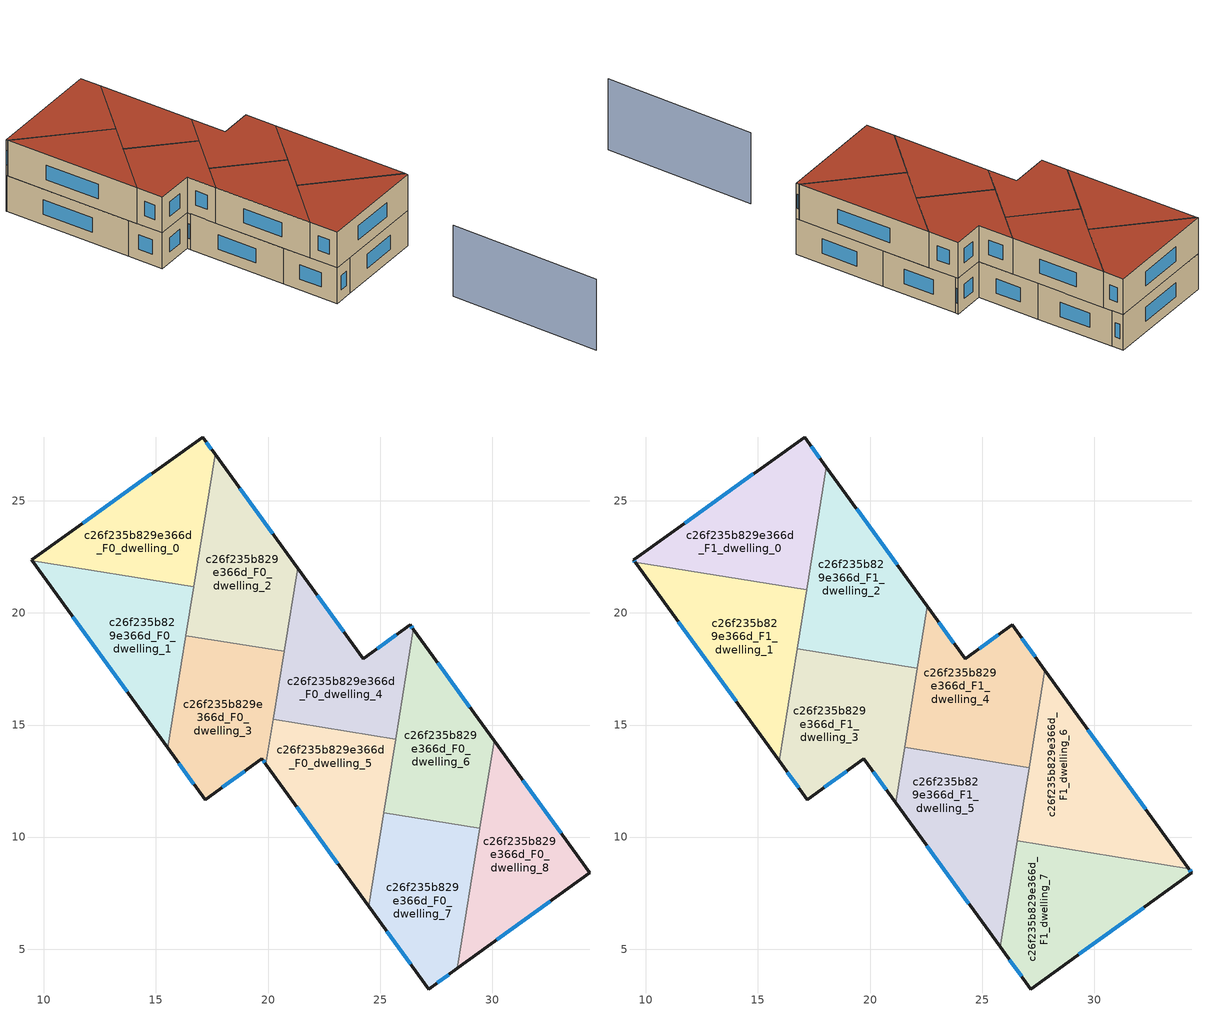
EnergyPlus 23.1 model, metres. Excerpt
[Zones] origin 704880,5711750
c26f235b829e366d_F0_dwelling_0
 floor ground (EU_floor_Construction): 17.08,27.85 17.64,27.08 16.69,21.16 9.48,22.33 9.46,22.36 z0
 wall outside (EU_wall_Construction): 17.64,27.08 17.08,27.85 9.46,22.36 9.48,22.33 z0:3
 wall to c26f235b829e366d_F0_dwelling_1 (EU_wall_Construction): 9.48,22.33 16.69,21.16 z0:3
 wall to c26f235b829e366d_F0_dwelling_2 (EU_wall_Construction): 16.69,21.16 17.64,27.08 z0:3
 window (EU_Window_Construction): 17.48,27.31 17.25,27.62 / 14.8,26.21 11.74,24.01 z0.9:2.1
c26f235b829e366d_F0_dwelling_1
 floor ground (EU_floor_Construction): 16.69,21.16 15.53,13.98 9.48,22.33 z0
 wall outside (EU_wall_Construction): 9.48,22.33 15.53,13.98 z0:3
 wall to c26f235b829e366d_F0_dwelling_3 (EU_wall_Construction): 15.53,13.98 16.34,18.99 z0:3
 wall to c26f235b829e366d_F0_dwelling_2 (EU_wall_Construction): 16.34,18.99 16.69,21.16 z0:3
 window (EU_Window_Construction): 11.29,19.83 13.72,16.48 z0.9:2.1
 ceiling adiabatic (EU_roof_Construction): 15.53,13.98 16.68,21.11 9.53,22.26 9.48,22.33 z3
c26f235b829e366d_F0_dwelling_2
 floor ground (EU_floor_Construction): 17.64,27.08 21.32,22 20.72,18.28 16.33,18.99 z0
 wall outside (EU_wall_Construction): 21.32,22 17.64,27.08 z0:3
 wall to c26f235b829e366d_F0_dwelling_3 (EU_wall_Construction): 16.33,18.99 20.72,18.28 z0:3
 wall to c26f235b829e366d_F0_dwelling_4 (EU_wall_Construction): 20.72,18.28 21.32,22 z0:3
 window (EU_Window_Construction): 20.22,23.52 18.74,25.56 z0.9:2.1
 ceiling adiabatic (EU_roof_Construction): 20.72,18.28 21.32,22 17.64,27.08 18.06,26.51 16.83,18.91 z3
c26f235b829e366d_F0_dwelling_3
 floor ground (EU_floor_Construction): 20.72,18.28 19.9,13.25 19.73,13.49 17.2,11.67 15.53,13.98 16.33,18.99 z0
 wall outside (EU_wall_Construction): 15.53,13.98 17.2,11.67 19.73,13.49 / 19.9,13.25 19.73,13.49 z0:3
 wall to c26f235b829e366d_F0_dwelling_5 (EU_wall_Construction): 19.9,13.25 20.23,15.25 z0:3
 wall to c26f235b829e366d_F0_dwelling_4 (EU_wall_Construction): 20.23,15.25 20.72,18.28 z0:3
 window (EU_Window_Construction): 16.03,13.29 16.7,12.36 / 19.85,13.32 19.78,13.42 / 17.95,12.22 18.97,12.95 z0.9:2.1
c26f235b829e366d_F0_dwelling_4
 floor ground (EU_floor_Construction): 26.34,19.47 26.49,19.26 25.7,14.37 20.23,15.25 21.32,22 24.24,17.96 z0
 wall outside (EU_wall_Construction): 26.49,19.26 26.34,19.47 24.24,17.96 21.32,22 z0:3
 wall to c26f235b829e366d_F0_dwelling_5 (EU_wall_Construction): 20.23,15.25 25.7,14.37 z0:3
 wall to c26f235b829e366d_F0_dwelling_6 (EU_wall_Construction): 25.7,14.37 26.49,19.26 z0:3
 window (EU_Window_Construction): 23.37,19.17 22.19,20.79 / 25.71,19.02 24.87,18.41 / 26.44,19.33 26.38,19.41 z0.9:2.1
c26f235b829e366d_F0_dwelling_5
 floor ground (EU_floor_Construction): 25.7,14.37 24.49,6.92 19.9,13.25 20.23,15.25 z0
 wall outside (EU_wall_Construction): 19.9,13.25 24.49,6.92 z0:3
 wall to c26f235b829e366d_F0_dwelling_7 (EU_wall_Construction): 24.49,6.92 25.17,11.09 z0:3
 wall to c26f235b829e366d_F0_dwelling_6 (EU_wall_Construction): 25.17,11.09 25.7,14.37 z0:3
 window (EU_Window_Construction): 21.28,11.35 23.12,8.81 z0.9:2.1
 ceiling adiabatic (EU_roof_Construction): 24.49,6.92 25.53,13.35 21.54,14 21.14,11.54 z3
c26f235b829e366d_F0_dwelling_6
 floor ground (EU_floor_Construction): 26.49,19.26 30.08,14.3 29.45,10.4 25.17,11.09 z0
 wall outside (EU_wall_Construction): 30.08,14.3 26.49,19.26 z0:3
 wall to c26f235b829e366d_F0_dwelling_7 (EU_wall_Construction): 25.17,11.09 29.45,10.4 z0:3
 wall to c26f235b829e366d_F0_dwelling_8 (EU_wall_Construction): 29.45,10.4 30.08,14.3 z0:3
 window (EU_Window_Construction): 29.01,15.79 27.56,17.78 z0.9:2.1
c26f235b829e366d_F0_dwelling_7
 floor ground (EU_floor_Construction): 29.45,10.4 28.44,4.14 27.17,3.22 24.49,6.92 25.17,11.09 z0
 wall outside (EU_wall_Construction): 24.49,6.92 27.17,3.22 28.44,4.14 z0:3
 wall to c26f235b829e366d_F0_dwelling_8 (EU_wall_Construction): 28.44,4.14 29.45,10.4 z0:3
 window (EU_Window_Construction): 27.55,3.5 28.06,3.87 / 25.29,5.81 26.37,4.33 z0.9:2.1
c26f235b829e366d_F0_dwelling_8
 floor ground (EU_floor_Construction): 30.08,14.3 34.36,8.4 28.44,4.14 z0
 wall outside (EU_wall_Construction): 28.44,4.14 34.36,8.4 30.08,14.3 z0:3
 window (EU_Window_Construction): 33.08,10.17 31.36,12.53 / 30.21,5.42 32.59,7.13 z0.9:2.1
c26f235b829e366d_F1_dwelling_0
 floor to c26f235b829e366d_F0_dwelling_0 (EU_floor_Construction): 17.08,27.85 17.64,27.08 16.69,21.16 9.48,22.33 9.46,22.36 z3
 floor to c26f235b829e366d_F0_dwelling_2 (EU_floor_Construction): 17.64,27.08 18.06,26.51 17.17,21.03 16.68,21.11 z3
 floor to c26f235b829e366d_F0_dwelling_1 (EU_floor_Construction): 16.69,21.16 16.68,21.11 9.53,22.26 9.48,22.33 z3
 wall outside (EU_wall_Construction): 18.06,26.51 17.08,27.85 9.46,22.36 9.53,22.26 z3:6
 wall to c26f235b829e366d_F1_dwelling_1 (EU_wall_Construction): 9.53,22.26 17.17,21.03 z3:6
 wall to c26f235b829e366d_F1_dwelling_2 (EU_wall_Construction): 17.17,21.03 18.06,26.51 z3:6
 window (EU_Window_Construction): 17.77,26.91 17.38,27.45 / 9.48,22.33 9.51,22.29 / 14.8,26.21 11.74,24.01 z3.9:5.1
 roof outside (EU_roof_Construction): 17.17,21.03 18.06,26.51 17.08,27.85 9.46,22.36 9.53,22.26 z6
c26f235b829e366d_F1_dwelling_1
 floor adiabatic (EU_floor_Construction): 16.68,21.11 15.53,13.98 9.53,22.26 z3
 floor to c26f235b829e366d_F0_dwelling_3 (EU_floor_Construction): 16.83,18.91 15.94,13.41 15.53,13.98 16.34,18.99 z3
 floor to c26f235b829e366d_F0_dwelling_2 (EU_floor_Construction): 17.17,21.03 16.83,18.91 16.34,18.99 16.68,21.11 z3
 wall outside (EU_wall_Construction): 9.53,22.26 15.94,13.41 z3:6
 wall to c26f235b829e366d_F1_dwelling_3 (EU_wall_Construction): 15.94,13.41 16.75,18.41 z3:6
 wall to c26f235b829e366d_F1_dwelling_2 (EU_wall_Construction): 16.75,18.41 17.17,21.03 z3:6
 window (EU_Window_Construction): 11.45,19.61 14.02,16.06 z3.9:5.1
 roof outside (EU_roof_Construction): 15.94,13.41 17.17,21.03 9.53,22.26 z6
c26f235b829e366d_F1_dwelling_2
 floor adiabatic (EU_floor_Construction): 18.06,26.51 21.32,22 20.72,18.28 16.83,18.91 z3
 floor to c26f235b829e366d_F0_dwelling_4 (EU_floor_Construction): 21.32,22 22.56,20.29 22.11,17.54 20.63,17.78 z3
 floor to c26f235b829e366d_F0_dwelling_3 (EU_floor_Construction): 20.72,18.28 20.63,17.78 16.75,18.41 16.83,18.91 z3
 wall outside (EU_wall_Construction): 22.56,20.29 18.06,26.51 z3:6
 wall to c26f235b829e366d_F1_dwelling_3 (EU_wall_Construction): 16.75,18.41 22.11,17.54 z3:6
 wall to c26f235b829e366d_F1_dwelling_4 (EU_wall_Construction): 22.11,17.54 22.56,20.29 z3:6
 window (EU_Window_Construction): 21.21,22.15 19.4,24.65 z3.9:5.1
 roof outside (EU_roof_Construction): 22.11,17.54 22.56,20.29 18.06,26.51 16.75,18.41 z6
c26f235b829e366d_F1_dwelling_3
 floor to c26f235b829e366d_F0_dwelling_3 (EU_floor_Construction): 20.63,17.78 19.9,13.25 19.73,13.49 17.2,11.67 15.94,13.41 16.75,18.41 z3
 floor to c26f235b829e366d_F0_dwelling_5 (EU_floor_Construction): 21.71,15.02 21.14,11.54 19.9,13.25 20.23,15.25 z3
 floor to c26f235b829e366d_F0_dwelling_4 (EU_floor_Construction): 22.11,17.54 21.71,15.02 20.23,15.25 20.63,17.78 z3
 wall outside (EU_wall_Construction): 15.94,13.41 17.2,11.67 19.73,13.49 21.14,11.54 z3:6
 wall to c26f235b829e366d_F1_dwelling_5 (EU_wall_Construction): 21.14,11.54 21.54,14 z3:6
 wall to c26f235b829e366d_F1_dwelling_4 (EU_wall_Construction): 21.54,14 22.11,17.54 z3:6
 window (EU_Window_Construction): 16.32,12.89 16.82,12.19 / 20.15,12.91 20.72,12.12 / 17.95,12.22 18.97,12.95 z3.9:5.1
 roof outside (EU_roof_Construction): 21.14,11.54 22.11,17.54 16.75,18.41 15.94,13.41 17.2,11.67 19.73,13.49 z6
c26f235b829e366d_F1_dwelling_4
 floor to c26f235b829e366d_F0_dwelling_4 (EU_floor_Construction): 26.34,19.47 26.49,19.26 25.7,14.37 21.71,15.02 22.56,20.29 24.24,17.96 z3
 floor to c26f235b829e366d_F0_dwelling_6 (EU_floor_Construction): 26.49,19.26 27.8,17.44 27.1,13.1 25.53,13.35 z3
 floor to c26f235b829e366d_F0_dwelling_5 (EU_floor_Construction): 25.7,14.37 25.53,13.35 21.54,14 21.71,15.02 z3
 wall outside (EU_wall_Construction): 27.8,17.45 26.34,19.47 24.24,17.96 22.56,20.29 z3:6
 wall to c26f235b829e366d_F1_dwelling_5 (EU_wall_Construction): 21.54,14 27.1,13.1 z3:6
 wall to c26f235b829e366d_F1_dwelling_6 (EU_wall_Construction): 27.1,13.1 27.8,17.45 z3:6
 window (EU_Window_Construction): 23.74,18.66 23.06,19.59 / 25.71,19.02 24.87,18.41 / 27.36,18.05 26.78,18.86 z3.9:5.1
 roof outside (EU_roof_Construction): 27.1,13.1 27.8,17.45 26.34,19.47 24.24,17.96 22.56,20.29 21.54,14 z6
c26f235b829e366d_F1_dwelling_5
 floor to c26f235b829e366d_F0_dwelling_5 (EU_floor_Construction): 25.53,13.35 24.49,6.92 21.14,11.54 21.54,14 z3
 floor to c26f235b829e366d_F0_dwelling_7 (EU_floor_Construction): 26.74,10.84 25.81,5.1 24.49,6.92 25.17,11.09 z3
 floor to c26f235b829e366d_F0_dwelling_6 (EU_floor_Construction): 27.1,13.1 26.74,10.84 25.17,11.09 25.53,13.35 z3
 wall outside (EU_wall_Construction): 21.14,11.54 25.81,5.1 z3:6
 wall to c26f235b829e366d_F1_dwelling_7 (EU_wall_Construction): 25.81,5.1 26.57,9.83 z3:6
 wall to c26f235b829e366d_F1_dwelling_6 (EU_wall_Construction): 26.57,9.83 27.1,13.1 z3:6
 window (EU_Window_Construction): 22.54,9.61 24.41,7.02 z3.9:5.1
 roof outside (EU_roof_Construction): 25.81,5.1 27.1,13.1 21.54,14 21.14,11.54 z6
c26f235b829e366d_F1_dwelling_6
 floor to c26f235b829e366d_F0_dwelling_6 (EU_floor_Construction): 27.8,17.44 30.08,14.3 29.45,10.4 26.74,10.84 z3
 floor to c26f235b829e366d_F0_dwelling_8 (EU_floor_Construction): 30.08,14.3 34.22,8.59 29.29,9.39 z3
 floor to c26f235b829e366d_F0_dwelling_7 (EU_floor_Construction): 29.45,10.4 29.29,9.39 26.57,9.83 26.74,10.84 z3
 wall outside (EU_wall_Construction): 34.22,8.59 27.8,17.45 z3:6
 wall to c26f235b829e366d_F1_dwelling_7 (EU_wall_Construction): 26.57,9.83 34.22,8.59 z3:6
 window (EU_Window_Construction): 32.3,11.24 29.72,14.8 z3.9:5.1
 roof outside (EU_roof_Construction): 34.22,8.59 27.8,17.45 26.57,9.83 z6
c26f235b829e366d_F1_dwelling_7
 floor to c26f235b829e366d_F0_dwelling_7 (EU_floor_Construction): 29.29,9.39 28.44,4.14 27.17,3.22 25.81,5.1 26.57,9.83 z3
 floor to c26f235b829e366d_F0_dwelling_8 (EU_floor_Construction): 34.22,8.59 34.36,8.4 28.44,4.14 29.29,9.39 z3
 wall outside (EU_wall_Construction): 25.81,5.1 27.17,3.22 34.36,8.4 34.22,8.59 z3:6
 window (EU_Window_Construction): 34.32,8.46 34.26,8.54 / 29.32,4.77 32.2,6.85 / 26.22,4.54 26.76,3.78 z3.9:5.1
 roof outside (EU_roof_Construction): 34.36,8.4 34.22,8.59 26.57,9.83 25.81,5.1 27.17,3.22 z6
shading: 42.11,-8.69 35.12,1.25 z0:6
[Building]
EU S2 Campaign: North Axis=0; Terrain=City; Solar Distribution=FullExterior
[Site:Location]
London: Latitude=51.5; Longitude=-0.5; Time Zone=0; Elevation=25
[SizingPeriod:WeatherFileDays]
AnnualSizingPeriod: Begin Month=1; Begin Day of Month=1; End Month=12; End Day of Month=31; Day of Week for Start Day=Monday; Use Weather File Daylight Saving Period=No; Use Weather File Rain and Snow Indicators=No
[MATERIAL]
EU_InternalMass_Material: Roughness=MediumRough; Thickness=0.1; Conductivity=1; Density=1800; Specific Heat=900; Thermal Absorptance=0.9; Solar Absorptance=0.7; Visible Absorptance=0.7
[MATERIAL:NOMASS] Roughness=MediumRough; Thermal Absorptance=0.9; Solar Absorptance=0.7; Visible Absorptance=0.7
Name | Thermal Resistance
EU_wall_NoMass | 1.04674
EU_roof_NoMass | 4.32442
EU_floor_NoMass | 2.04616
[WINDOWMATERIAL:SIMPLEGLAZINGSYSTEM]
EU_Window_SimpleGlazing: UFactor=4.25843; Solar Heat Gain Coefficient=0.85; Visible Transmittance=0.85
[CONSTRUCTION]
EU_wall_Construction: EU_wall_NoMass
EU_roof_Construction: EU_roof_NoMass
EU_floor_Construction: EU_floor_NoMass
EU_InternalMass_Construction: EU_InternalMass_Material
EU_Window_Construction: EU_Window_SimpleGlazing
[ZONE] Type=1; Multiplier=1; Ceiling Height=autocalculate; Floor Area=autocalculate; Part of Total Floor Area=Yes
Name | Volume
c26f235b829e366d_F0_dwelling_0 | 79.6289
c26f235b829e366d_F1_dwelling_0 | 89.6023
c26f235b829e366d_F0_dwelling_1 | 79.6428
c26f235b829e366d_F1_dwelling_1 | 89.5789
c26f235b829e366d_F0_dwelling_2 | 79.645
c26f235b829e366d_F1_dwelling_2 | 89.5869
c26f235b829e366d_F0_dwelling_3 | 79.6436
c26f235b829e366d_F1_dwelling_3 | 89.5906
c26f235b829e366d_F0_dwelling_4 | 79.6494
c26f235b829e366d_F1_dwelling_4 | 89.5833
c26f235b829e366d_F0_dwelling_5 | 79.6553
c26f235b829e366d_F1_dwelling_5 | 89.6082
c26f235b829e366d_F0_dwelling_6 | 79.6245
c26f235b829e366d_F1_dwelling_6 | 89.5928
c26f235b829e366d_F0_dwelling_7 | 79.6267
c26f235b829e366d_F1_dwelling_7 | 89.5986
c26f235b829e366d_F0_dwelling_8 | 79.6406
[INTERNALMASS] Construction=EU_InternalMass_Construction
Name | Zone or ZoneList | Surface Area
c26f235b829e366d_F0_dwelling_0_EU_InternalMass | c26f235b829e366d_F0_dwelling_0 | 26.5449
c26f235b829e366d_F0_dwelling_1_EU_InternalMass | c26f235b829e366d_F0_dwelling_1 | 26.5437
c26f235b829e366d_F0_dwelling_2_EU_InternalMass | c26f235b829e366d_F0_dwelling_2 | 26.5478
c26f235b829e366d_F0_dwelling_3_EU_InternalMass | c26f235b829e366d_F0_dwelling_3 | 26.5476
c26f235b829e366d_F0_dwelling_4_EU_InternalMass | c26f235b829e366d_F0_dwelling_4 | 26.5486
c26f235b829e366d_F0_dwelling_5_EU_InternalMass | c26f235b829e366d_F0_dwelling_5 | 26.5484
c26f235b829e366d_F0_dwelling_6_EU_InternalMass | c26f235b829e366d_F0_dwelling_6 | 26.5425
c26f235b829e366d_F0_dwelling_7_EU_InternalMass | c26f235b829e366d_F0_dwelling_7 | 26.5426
c26f235b829e366d_F0_dwelling_8_EU_InternalMass | c26f235b829e366d_F0_dwelling_8 | 26.547
c26f235b829e366d_F1_dwelling_0_EU_InternalMass | c26f235b829e366d_F1_dwelling_0 | 29.8681
c26f235b829e366d_F1_dwelling_1_EU_InternalMass | c26f235b829e366d_F1_dwelling_1 | 29.865
c26f235b829e366d_F1_dwelling_2_EU_InternalMass | c26f235b829e366d_F1_dwelling_2 | 29.8623
c26f235b829e366d_F1_dwelling_3_EU_InternalMass | c26f235b829e366d_F1_dwelling_3 | 29.8635
c26f235b829e366d_F1_dwelling_4_EU_InternalMass | c26f235b829e366d_F1_dwelling_4 | 29.8604
c26f235b829e366d_F1_dwelling_5_EU_InternalMass | c26f235b829e366d_F1_dwelling_5 | 29.8673
c26f235b829e366d_F1_dwelling_6_EU_InternalMass | c26f235b829e366d_F1_dwelling_6 | 29.8639
c26f235b829e366d_F1_dwelling_7_EU_InternalMass | c26f235b829e366d_F1_dwelling_7 | 29.8643
[OTHEREQUIPMENT] Fuel Type=Electricity; Design Level Calculation Method=Watts/Area; Power per Zone Floor Area=1; Fraction Latent=0; Fraction Radiant=0; Fraction Lost=0; Carbon Dioxide Generation Rate=0; EndUse Subcategory=EU_Step8_InternalGains
Name | Zone or ZoneList or Space or SpaceList | Schedule
EU_Step8_InternalGain_c26f235b829e366d_F0_dwelling_0_f000 | c26f235b829e366d_F0_dwelling_0 | EU_Step8_GainSchedule_c26f235b829e366d_F0_dwelling_0_f000
EU_Step8_InternalGain_c26f235b829e366d_F0_dwelling_1_f000 | c26f235b829e366d_F0_dwelling_1 | EU_Step8_GainSchedule_c26f235b829e366d_F0_dwelling_1_f000
EU_Step8_InternalGain_c26f235b829e366d_F0_dwelling_2_f000 | c26f235b829e366d_F0_dwelling_2 | EU_Step8_GainSchedule_c26f235b829e366d_F0_dwelling_2_f000
EU_Step8_InternalGain_c26f235b829e366d_F0_dwelling_3_f000 | c26f235b829e366d_F0_dwelling_3 | EU_Step8_GainSchedule_c26f235b829e366d_F0_dwelling_3_f000
EU_Step8_InternalGain_c26f235b829e366d_F0_dwelling_4_f000 | c26f235b829e366d_F0_dwelling_4 | EU_Step8_GainSchedule_c26f235b829e366d_F0_dwelling_4_f000
EU_Step8_InternalGain_c26f235b829e366d_F0_dwelling_5_f000 | c26f235b829e366d_F0_dwelling_5 | EU_Step8_GainSchedule_c26f235b829e366d_F0_dwelling_5_f000
EU_Step8_InternalGain_c26f235b829e366d_F0_dwelling_6_f000 | c26f235b829e366d_F0_dwelling_6 | EU_Step8_GainSchedule_c26f235b829e366d_F0_dwelling_6_f000
EU_Step8_InternalGain_c26f235b829e366d_F0_dwelling_7_f000 | c26f235b829e366d_F0_dwelling_7 | EU_Step8_GainSchedule_c26f235b829e366d_F0_dwelling_7_f000
EU_Step8_InternalGain_c26f235b829e366d_F0_dwelling_8_f000 | c26f235b829e366d_F0_dwelling_8 | EU_Step8_GainSchedule_c26f235b829e366d_F0_dwelling_8_f000
EU_Step8_InternalGain_c26f235b829e366d_F1_dwelling_0_f000 | c26f235b829e366d_F1_dwelling_0 | EU_Step8_GainSchedule_c26f235b829e366d_F1_dwelling_0_f000
EU_Step8_InternalGain_c26f235b829e366d_F1_dwelling_1_f000 | c26f235b829e366d_F1_dwelling_1 | EU_Step8_GainSchedule_c26f235b829e366d_F1_dwelling_1_f000
EU_Step8_InternalGain_c26f235b829e366d_F1_dwelling_2_f000 | c26f235b829e366d_F1_dwelling_2 | EU_Step8_GainSchedule_c26f235b829e366d_F1_dwelling_2_f000
EU_Step8_InternalGain_c26f235b829e366d_F1_dwelling_3_f000 | c26f235b829e366d_F1_dwelling_3 | EU_Step8_GainSchedule_c26f235b829e366d_F1_dwelling_3_f000
EU_Step8_InternalGain_c26f235b829e366d_F1_dwelling_4_f000 | c26f235b829e366d_F1_dwelling_4 | EU_Step8_GainSchedule_c26f235b829e366d_F1_dwelling_4_f000
EU_Step8_InternalGain_c26f235b829e366d_F1_dwelling_5_f000 | c26f235b829e366d_F1_dwelling_5 | EU_Step8_GainSchedule_c26f235b829e366d_F1_dwelling_5_f000
EU_Step8_InternalGain_c26f235b829e366d_F1_dwelling_6_f000 | c26f235b829e366d_F1_dwelling_6 | EU_Step8_GainSchedule_c26f235b829e366d_F1_dwelling_6_f000
EU_Step8_InternalGain_c26f235b829e366d_F1_dwelling_7_f000 | c26f235b829e366d_F1_dwelling_7 | EU_Step8_GainSchedule_c26f235b829e366d_F1_dwelling_7_f000
[ZONEVENTILATION:DESIGNFLOWRATE] Schedule=EU_AlwaysOn; Design Flow Rate Calculation Method=AirChanges/Hour; Air Changes per Hour=0.488719; Ventilation Type=Natural; Fan Pressure Rise=0; Fan Total Efficiency=1; Constant Term Coefficient=1; Temperature Term Coefficient=0; Velocity Term Coefficient=0; Velocity Squared Term Coefficient=0; Minimum Indoor Temperature=-100; Maximum Indoor Temperature=100; Delta Temperature=-100; Minimum Outdoor Temperature=-100; Maximum Outdoor Temperature=100; Maximum Wind Speed=40
Name | Zone or ZoneList or Space or SpaceList
EU_ConstantAir_c26f235b829e366d_F0_dwelling_0 | c26f235b829e366d_F0_dwelling_0
EU_ConstantAir_c26f235b829e366d_F0_dwelling_1 | c26f235b829e366d_F0_dwelling_1
EU_ConstantAir_c26f235b829e366d_F0_dwelling_2 | c26f235b829e366d_F0_dwelling_2
EU_ConstantAir_c26f235b829e366d_F0_dwelling_3 | c26f235b829e366d_F0_dwelling_3
EU_ConstantAir_c26f235b829e366d_F0_dwelling_4 | c26f235b829e366d_F0_dwelling_4
EU_ConstantAir_c26f235b829e366d_F0_dwelling_5 | c26f235b829e366d_F0_dwelling_5
EU_ConstantAir_c26f235b829e366d_F0_dwelling_6 | c26f235b829e366d_F0_dwelling_6
EU_ConstantAir_c26f235b829e366d_F0_dwelling_7 | c26f235b829e366d_F0_dwelling_7
EU_ConstantAir_c26f235b829e366d_F0_dwelling_8 | c26f235b829e366d_F0_dwelling_8
EU_ConstantAir_c26f235b829e366d_F1_dwelling_0 | c26f235b829e366d_F1_dwelling_0
EU_ConstantAir_c26f235b829e366d_F1_dwelling_1 | c26f235b829e366d_F1_dwelling_1
EU_ConstantAir_c26f235b829e366d_F1_dwelling_2 | c26f235b829e366d_F1_dwelling_2
EU_ConstantAir_c26f235b829e366d_F1_dwelling_3 | c26f235b829e366d_F1_dwelling_3
EU_ConstantAir_c26f235b829e366d_F1_dwelling_4 | c26f235b829e366d_F1_dwelling_4
EU_ConstantAir_c26f235b829e366d_F1_dwelling_5 | c26f235b829e366d_F1_dwelling_5
EU_ConstantAir_c26f235b829e366d_F1_dwelling_6 | c26f235b829e366d_F1_dwelling_6
EU_ConstantAir_c26f235b829e366d_F1_dwelling_7 | c26f235b829e366d_F1_dwelling_7
[HVACTEMPLATE:THERMOSTAT] Constant Heating Setpoint=20; Constant Cooling Setpoint=50
EU_HeatOnly_c26f235b829e366d_F0_dwelling_0; EU_HeatOnly_c26f235b829e366d_F0_dwelling_1; EU_HeatOnly_c26f235b829e366d_F0_dwelling_2; EU_HeatOnly_c26f235b829e366d_F0_dwelling_3; EU_HeatOnly_c26f235b829e366d_F0_dwelling_4; EU_HeatOnly_c26f235b829e366d_F0_dwelling_5; EU_HeatOnly_c26f235b829e366d_F0_dwelling_6; EU_HeatOnly_c26f235b829e366d_F0_dwelling_7; EU_HeatOnly_c26f235b829e366d_F0_dwelling_8; EU_HeatOnly_c26f235b829e366d_F1_dwelling_0; EU_HeatOnly_c26f235b829e366d_F1_dwelling_1; EU_HeatOnly_c26f235b829e366d_F1_dwelling_2; EU_HeatOnly_c26f235b829e366d_F1_dwelling_3; EU_HeatOnly_c26f235b829e366d_F1_dwelling_4; EU_HeatOnly_c26f235b829e366d_F1_dwelling_5; EU_HeatOnly_c26f235b829e366d_F1_dwelling_6; EU_HeatOnly_c26f235b829e366d_F1_dwelling_7
[HVACTEMPLATE:ZONE:IDEALLOADSAIRSYSTEM] System Availability Schedule=EU_AlwaysOn; Maximum Heating Supply Air Temperature=50; Minimum Cooling Supply Air Temperature=13; Maximum Heating Supply Air Humidity Ratio=0.0156; Minimum Cooling Supply Air Humidity Ratio=0.0077; Heating Limit=NoLimit; Cooling Limit=NoLimit; Heating Availability Schedule=EU_AlwaysOn; Cooling Availability Schedule=EU_CoolingOff; Dehumidification Control Type=ConstantSensibleHeatRatio; Cooling Sensible Heat Ratio=0.7; Dehumidification Setpoint=60; Humidification Control Type=None; Humidification Setpoint=30; Outdoor Air Method=None; Outdoor Air Flow Rate per Person=0.00944; Outdoor Air Flow Rate per Zone Floor Area=0; Outdoor Air Flow Rate per Zone=0; Demand Controlled Ventilation Type=None; Outdoor Air Economizer Type=NoEconomizer; Heat Recovery Type=None; Sensible Heat Recovery Effectiveness=0.7; Latent Heat Recovery Effectiveness=0.65
Name | Template Thermostat
c26f235b829e366d_F0_dwelling_0 | EU_HeatOnly_c26f235b829e366d_F0_dwelling_0
c26f235b829e366d_F0_dwelling_1 | EU_HeatOnly_c26f235b829e366d_F0_dwelling_1
c26f235b829e366d_F0_dwelling_2 | EU_HeatOnly_c26f235b829e366d_F0_dwelling_2
c26f235b829e366d_F0_dwelling_3 | EU_HeatOnly_c26f235b829e366d_F0_dwelling_3
c26f235b829e366d_F0_dwelling_4 | EU_HeatOnly_c26f235b829e366d_F0_dwelling_4
c26f235b829e366d_F0_dwelling_5 | EU_HeatOnly_c26f235b829e366d_F0_dwelling_5
c26f235b829e366d_F0_dwelling_6 | EU_HeatOnly_c26f235b829e366d_F0_dwelling_6
c26f235b829e366d_F0_dwelling_7 | EU_HeatOnly_c26f235b829e366d_F0_dwelling_7
c26f235b829e366d_F0_dwelling_8 | EU_HeatOnly_c26f235b829e366d_F0_dwelling_8
c26f235b829e366d_F1_dwelling_0 | EU_HeatOnly_c26f235b829e366d_F1_dwelling_0
c26f235b829e366d_F1_dwelling_1 | EU_HeatOnly_c26f235b829e366d_F1_dwelling_1
c26f235b829e366d_F1_dwelling_2 | EU_HeatOnly_c26f235b829e366d_F1_dwelling_2
c26f235b829e366d_F1_dwelling_3 | EU_HeatOnly_c26f235b829e366d_F1_dwelling_3
c26f235b829e366d_F1_dwelling_4 | EU_HeatOnly_c26f235b829e366d_F1_dwelling_4
c26f235b829e366d_F1_dwelling_5 | EU_HeatOnly_c26f235b829e366d_F1_dwelling_5
c26f235b829e366d_F1_dwelling_6 | EU_HeatOnly_c26f235b829e366d_F1_dwelling_6
c26f235b829e366d_F1_dwelling_7 | EU_HeatOnly_c26f235b829e366d_F1_dwelling_7
[SIZING:ZONE] Zone Cooling Design Supply Air Temperature Input Method=SupplyAirTemperature; Zone Cooling Design Supply Air Temperature=13; Zone Heating Design Supply Air Temperature Input Method=SupplyAirTemperature; Zone Heating Design Supply Air Temperature=50; Zone Cooling Design Supply Air Humidity Ratio=0.008; Zone Heating Design Supply Air Humidity Ratio=0.008; Cooling Design Air Flow Method=DesignDay; Cooling Design Air Flow Rate=0; Cooling Minimum Air Flow per Zone Floor Area=0.000762; Cooling Minimum Air Flow=0; Cooling Minimum Air Flow Fraction=0.2; Heating Design Air Flow Method=DesignDay; Heating Design Air Flow Rate=0; Heating Maximum Air Flow per Zone Floor Area=0.002032; Heating Maximum Air Flow=0.141576; Heating Maximum Air Flow Fraction=0.3; Account for Dedicated Outdoor Air System=No; Dedicated Outdoor Air System Control Strategy=NeutralSupplyAir; Dedicated Outdoor Air Low Setpoint Temperature for Design=autosize; Dedicated Outdoor Air High Setpoint Temperature for Design=autosize; Zone Load Sizing Method=Sensible Load Only No Latent Load; Zone Latent Cooling Design Supply Air Humidity Ratio Input Method=HumidityRatioDifference; Zone Cooling Design Supply Air Humidity Ratio Difference=0.005; Zone Latent Heating Design Supply Air Humidity Ratio Input Method=HumidityRatioDifference; Zone Humidification Design Supply Air Humidity Ratio Difference=0.005
c26f235b829e366d_F0_dwelling_0; c26f235b829e366d_F0_dwelling_1; c26f235b829e366d_F0_dwelling_2; c26f235b829e366d_F0_dwelling_3; c26f235b829e366d_F0_dwelling_4; c26f235b829e366d_F0_dwelling_5; c26f235b829e366d_F0_dwelling_6; c26f235b829e366d_F0_dwelling_7; c26f235b829e366d_F0_dwelling_8; c26f235b829e366d_F1_dwelling_0; c26f235b829e366d_F1_dwelling_1; c26f235b829e366d_F1_dwelling_2; c26f235b829e366d_F1_dwelling_3; c26f235b829e366d_F1_dwelling_4; c26f235b829e366d_F1_dwelling_5; c26f235b829e366d_F1_dwelling_6; c26f235b829e366d_F1_dwelling_7
[SCHEDULE:CONSTANT]
Name | Hourly Value
EU_AlwaysOn | 1
EU_CoolingOff | 0
[SCHEDULE:FILE] Column Number=1; Rows to Skip at Top=0; Number of Hours of Data=8760; Column Separator=Comma; Interpolate to Timestep=No; Minutes per Item=60; Adjust Schedule for Daylight Savings=Yes
Name | File
EU_Step8_GainSchedule_c26f235b829e366d_F0_dwelling_0_f000 | ../../schedules/c26f235b829e366d/c26f235b829e366d_F0_dwelling_0_f000_gain.csv
EU_Step8_GainSchedule_c26f235b829e366d_F0_dwelling_1_f000 | ../../schedules/c26f235b829e366d/c26f235b829e366d_F0_dwelling_1_f000_gain.csv
EU_Step8_GainSchedule_c26f235b829e366d_F0_dwelling_2_f000 | ../../schedules/c26f235b829e366d/c26f235b829e366d_F0_dwelling_2_f000_gain.csv
EU_Step8_GainSchedule_c26f235b829e366d_F0_dwelling_3_f000 | ../../schedules/c26f235b829e366d/c26f235b829e366d_F0_dwelling_3_f000_gain.csv
EU_Step8_GainSchedule_c26f235b829e366d_F0_dwelling_4_f000 | ../../schedules/c26f235b829e366d/c26f235b829e366d_F0_dwelling_4_f000_gain.csv
EU_Step8_GainSchedule_c26f235b829e366d_F0_dwelling_5_f000 | ../../schedules/c26f235b829e366d/c26f235b829e366d_F0_dwelling_5_f000_gain.csv
EU_Step8_GainSchedule_c26f235b829e366d_F0_dwelling_6_f000 | ../../schedules/c26f235b829e366d/c26f235b829e366d_F0_dwelling_6_f000_gain.csv
EU_Step8_GainSchedule_c26f235b829e366d_F0_dwelling_7_f000 | ../../schedules/c26f235b829e366d/c26f235b829e366d_F0_dwelling_7_f000_gain.csv
EU_Step8_GainSchedule_c26f235b829e366d_F0_dwelling_8_f000 | ../../schedules/c26f235b829e366d/c26f235b829e366d_F0_dwelling_8_f000_gain.csv
EU_Step8_GainSchedule_c26f235b829e366d_F1_dwelling_0_f000 | ../../schedules/c26f235b829e366d/c26f235b829e366d_F1_dwelling_0_f000_gain.csv
EU_Step8_GainSchedule_c26f235b829e366d_F1_dwelling_1_f000 | ../../schedules/c26f235b829e366d/c26f235b829e366d_F1_dwelling_1_f000_gain.csv
EU_Step8_GainSchedule_c26f235b829e366d_F1_dwelling_2_f000 | ../../schedules/c26f235b829e366d/c26f235b829e366d_F1_dwelling_2_f000_gain.csv
EU_Step8_GainSchedule_c26f235b829e366d_F1_dwelling_3_f000 | ../../schedules/c26f235b829e366d/c26f235b829e366d_F1_dwelling_3_f000_gain.csv
EU_Step8_GainSchedule_c26f235b829e366d_F1_dwelling_4_f000 | ../../schedules/c26f235b829e366d/c26f235b829e366d_F1_dwelling_4_f000_gain.csv
EU_Step8_GainSchedule_c26f235b829e366d_F1_dwelling_5_f000 | ../../schedules/c26f235b829e366d/c26f235b829e366d_F1_dwelling_5_f000_gain.csv
EU_Step8_GainSchedule_c26f235b829e366d_F1_dwelling_6_f000 | ../../schedules/c26f235b829e366d/c26f235b829e366d_F1_dwelling_6_f000_gain.csv
EU_Step8_GainSchedule_c26f235b829e366d_F1_dwelling_7_f000 | ../../schedules/c26f235b829e366d/c26f235b829e366d_F1_dwelling_7_f000_gain.csv
